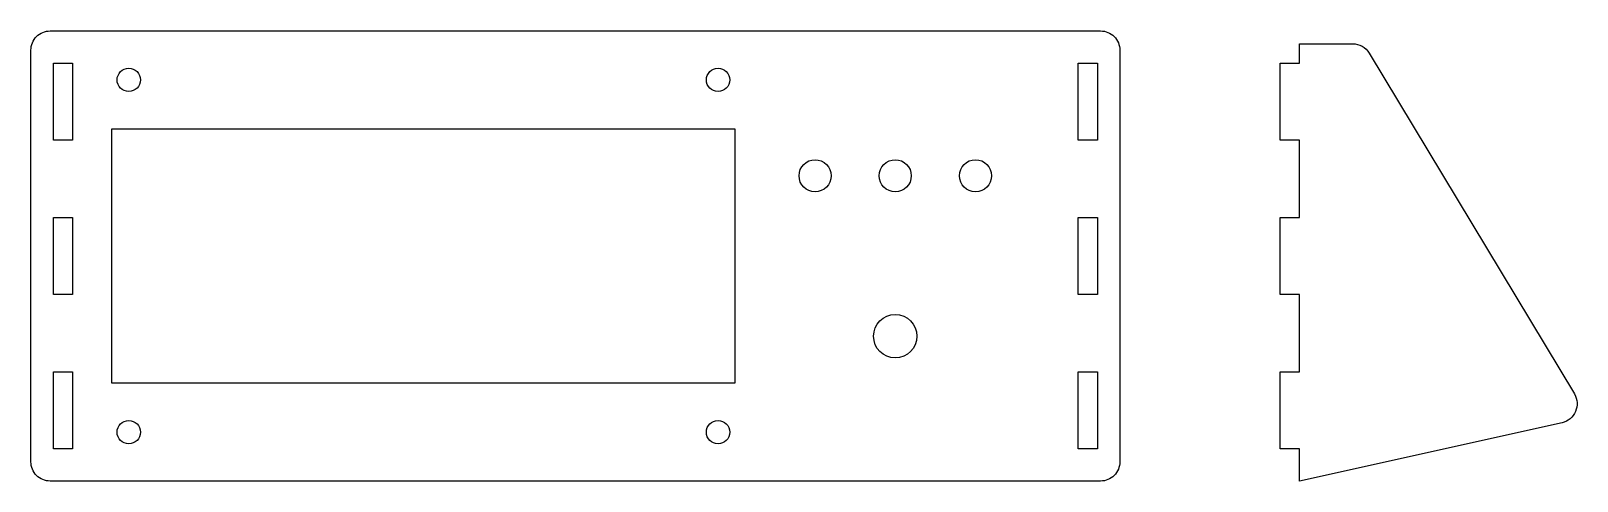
# Model space of a CAD drawing. Header units: inches. Extents: x -15 to 226, y -15 to 55.
import ezdxf

# ---------------------------------------------------------------- set-up
doc = ezdxf.new("R2010")
doc.units = ezdxf.units.IN
doc.header["$MEASUREMENT"] = 0

msp = doc.modelspace()

# ---------------------------------------------------------------- linework, layer by layer
msp.add_lwpolyline([(-12.35, 54.9), (151.38, 54.9, -0.414214), (154.38, 51.9), (154.38, -12.25, -0.414214), (151.38, -15.25), (-12.35, -15.25, -0.414214), (-15.35, -12.25), (-15.35, 51.9, -0.414214)], format="xyb", close=True)
msp.add_lwpolyline([(179.38, 49.9), (182.38, 49.9), (182.38, 52.9), (190.68, 52.9, -0.263076), (193.25, 51.45), (225.23, -1.68, -0.512357), (223.31, -6.15), (182.38, -15.25), (182.38, -10.25), (179.38, -10.25), (179.38, 1.78), (182.38, 1.78), (182.38, 13.81), (179.38, 13.81), (179.38, 25.84), (182.38, 25.84), (182.38, 37.87), (179.38, 37.87), (179.38, 49.9)], format="xyb")
for points in [[(-11.85, 49.9), (-8.85, 49.9), (-8.85, 37.87), (-11.85, 37.87)], [(147.88, 49.9), (150.88, 49.9), (150.88, 37.87), (147.88, 37.87)], [(-2.72, 39.65), (94.38, 39.65), (94.38, 0), (-2.72, 0)], [(-11.85, 25.84), (-8.85, 25.84), (-8.85, 13.81), (-11.85, 13.81)], [(147.88, 25.84), (150.88, 25.84), (150.88, 13.81), (147.88, 13.81)], [(-11.85, 1.78), (-8.85, 1.78), (-8.85, -10.25), (-11.85, -10.25)], [(147.88, 1.78), (150.88, 1.78), (150.88, -10.25), (147.88, -10.25)]]:
    msp.add_lwpolyline(points, close=True)
for centre, radius in [((-0.1, 47.27), 1.82), ((91.75, 47.27), 1.82), ((106.88, 32.33), 2.5), ((119.38, 32.33), 2.5), ((131.88, 32.33), 2.5), ((119.38, 7.32), 3.38), ((-0.1, -7.63), 1.82), ((91.75, -7.63), 1.82)]:
    msp.add_circle(centre, radius)

doc.saveas('drawing.dxf')
